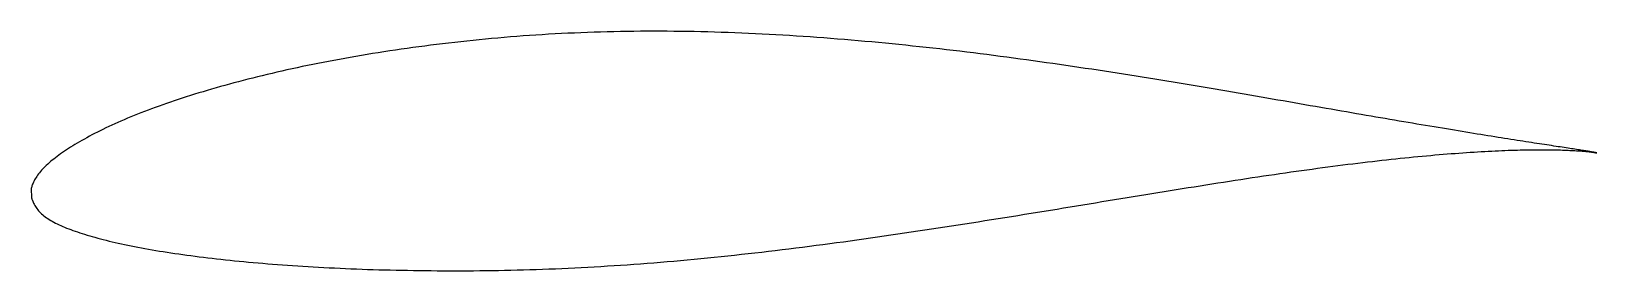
# Model space of a CAD drawing. Header units: metres. Extents: x -17.8 to 36.1, y -3 to 5.2.
import ezdxf

# ---------------------------------------------------------------- set-up
doc = ezdxf.new("R2010")
doc.units = ezdxf.units.M

msp = doc.modelspace()

# ---------------------------------------------------------------- linework, layer by layer
msp.add_lwpolyline([(36.082, 1.048), (36.081, 1.048), (36.078, 1.049), (36.073, 1.05), (36.066, 1.052), (36.056, 1.054), (36.045, 1.057), (36.032, 1.059), (36.016, 1.062), (35.999, 1.066), (35.979, 1.07), (35.957, 1.074), (35.934, 1.078), (35.908, 1.082), (35.88, 1.087), (35.85, 1.092), (35.819, 1.098), (35.785, 1.103), (35.749, 1.109), (35.711, 1.115), (35.671, 1.122), (35.629, 1.129), (35.585, 1.136), (35.538, 1.143), (35.49, 1.151), (35.44, 1.158), (35.388, 1.166), (35.334, 1.175), (35.278, 1.183), (35.22, 1.192), (35.16, 1.202), (35.097, 1.211), (35.033, 1.221), (34.967, 1.231), (34.899, 1.241), (34.829, 1.252), (34.757, 1.263), (34.683, 1.274), (34.607, 1.286), (34.529, 1.298), (34.449, 1.31), (34.368, 1.322), (34.284, 1.335), (34.198, 1.348), (34.111, 1.361), (34.021, 1.375), (33.93, 1.389), (33.837, 1.403), (33.742, 1.418), (33.645, 1.433), (33.546, 1.448), (33.445, 1.464), (33.342, 1.48), (33.238, 1.496), (33.131, 1.513), (33.023, 1.53), (32.913, 1.547), (32.801, 1.565), (32.688, 1.583), (32.572, 1.601), (32.455, 1.62), (32.336, 1.639), (32.215, 1.658), (32.093, 1.678), (31.968, 1.698), (31.842, 1.719), (31.714, 1.739), (31.585, 1.761), (31.454, 1.782), (31.321, 1.804), (31.186, 1.827), (31.049, 1.849), (30.911, 1.872), (30.772, 1.895), (30.63, 1.919), (30.487, 1.943), (30.343, 1.967), (30.196, 1.992), (30.048, 2.017), (29.899, 2.042), (29.748, 2.068), (29.595, 2.093), (29.441, 2.12), (29.285, 2.146), (29.127, 2.173), (28.969, 2.201), (28.808, 2.228), (28.646, 2.256), (28.483, 2.284), (28.318, 2.312), (28.151, 2.341), (27.983, 2.37), (27.814, 2.4), (27.643, 2.429), (27.471, 2.459), (27.298, 2.489), (27.123, 2.519), (26.946, 2.55), (26.769, 2.581), (26.59, 2.612), (26.409, 2.644), (26.227, 2.675), (26.044, 2.707), (25.86, 2.739), (25.674, 2.771), (25.488, 2.804), (25.299, 2.837), (25.11, 2.87), (24.919, 2.903), (24.728, 2.936), (24.534, 2.969), (24.34, 3.003), (24.145, 3.037), (23.948, 3.071), (23.751, 3.105), (23.552, 3.139), (23.352, 3.173), (23.151, 3.207), (22.949, 3.241), (22.746, 3.276), (22.542, 3.31), (22.337, 3.345), (22.13, 3.379), (21.923, 3.414), (21.715, 3.448), (21.506, 3.483), (21.296, 3.518), (21.085, 3.552), (20.873, 3.587), (20.66, 3.621), (20.446, 3.656), (20.232, 3.69), (20.016, 3.724), (19.8, 3.758), (19.583, 3.793), (19.365, 3.827), (19.146, 3.86), (18.927, 3.894), (18.707, 3.928), (18.486, 3.961), (18.264, 3.994), (18.042, 4.027), (17.819, 4.06), (17.595, 4.093), (17.371, 4.125), (17.146, 4.157), (16.921, 4.189), (16.695, 4.221), (16.468, 4.252), (16.241, 4.283), (16.013, 4.314), (15.784, 4.345), (15.556, 4.375), (15.326, 4.405), (15.097, 4.434), (14.866, 4.463), (14.636, 4.492), (14.405, 4.52), (14.173, 4.548), (13.941, 4.576), (13.709, 4.602), (13.477, 4.629), (13.244, 4.655), (13.01, 4.681), (12.777, 4.707), (12.543, 4.731), (12.309, 4.756), (12.075, 4.78), (11.84, 4.803), (11.606, 4.826), (11.371, 4.849), (11.136, 4.871), (10.901, 4.892), (10.666, 4.913), (10.43, 4.933), (10.195, 4.953), (9.959, 4.972), (9.724, 4.99), (9.488, 5.009), (9.252, 5.026), (9.017, 5.043), (8.781, 5.059), (8.545, 5.075), (8.31, 5.089), (8.074, 5.104), (7.839, 5.117), (7.604, 5.13), (7.368, 5.142), (7.133, 5.154), (6.898, 5.165), (6.664, 5.175), (6.429, 5.184), (6.195, 5.193), (5.961, 5.201), (5.727, 5.208), (5.494, 5.215), (5.261, 5.221), (5.028, 5.226), (4.795, 5.23), (4.563, 5.233), (4.331, 5.236), (4.1, 5.238), (3.869, 5.239), (3.638, 5.239), (3.408, 5.239), (3.178, 5.237), (2.949, 5.235), (2.72, 5.232), (2.491, 5.228), (2.264, 5.224), (2.036, 5.218), (1.81, 5.212), (1.583, 5.205), (1.358, 5.198), (1.133, 5.189), (0.909, 5.179), (0.685, 5.169), (0.462, 5.158), (0.24, 5.146), (0.018, 5.134), (-0.203, 5.12), (-0.423, 5.106), (-0.643, 5.091), (-0.862, 5.076), (-1.08, 5.059), (-1.297, 5.042), (-1.513, 5.024), (-1.729, 5.005), (-1.943, 4.986), (-2.157, 4.966), (-2.37, 4.945), (-2.582, 4.924), (-2.793, 4.902), (-3.004, 4.879), (-3.213, 4.856), (-3.421, 4.832), (-3.629, 4.807), (-3.835, 4.782), (-4.041, 4.756), (-4.245, 4.73), (-4.449, 4.703), (-4.651, 4.676), (-4.852, 4.648), (-5.052, 4.619), (-5.252, 4.59), (-5.45, 4.561), (-5.646, 4.531), (-5.842, 4.5), (-6.037, 4.469), (-6.23, 4.437), (-6.423, 4.405), (-6.614, 4.372), (-6.804, 4.339), (-6.992, 4.306), (-7.18, 4.271), (-7.366, 4.237), (-7.551, 4.202), (-7.735, 4.166), (-7.917, 4.13), (-8.098, 4.094), (-8.278, 4.057), (-8.456, 4.02), (-8.633, 3.983), (-8.809, 3.945), (-8.983, 3.906), (-9.156, 3.867), (-9.328, 3.828), (-9.498, 3.788), (-9.667, 3.748), (-9.834, 3.708), (-10, 3.668), (-10.164, 3.627), (-10.327, 3.586), (-10.489, 3.544), (-10.649, 3.502), (-10.807, 3.46), (-10.964, 3.418), (-11.119, 3.375), (-11.273, 3.332), (-11.425, 3.289), (-11.576, 3.245), (-11.725, 3.202), (-11.873, 3.158), (-12.019, 3.114), (-12.163, 3.069), (-12.306, 3.025), (-12.447, 2.98), (-12.586, 2.935), (-12.724, 2.89), (-12.86, 2.844), (-12.994, 2.798), (-13.127, 2.753), (-13.258, 2.707), (-13.387, 2.661), (-13.515, 2.615), (-13.641, 2.568), (-13.765, 2.522), (-13.887, 2.475), (-14.008, 2.429), (-14.127, 2.382), (-14.244, 2.335), (-14.359, 2.288), (-14.473, 2.241), (-14.585, 2.193), (-14.695, 2.146), (-14.803, 2.099), (-14.909, 2.051), (-15.014, 2.004), (-15.116, 1.956), (-15.217, 1.908), (-15.316, 1.86), (-15.413, 1.812), (-15.508, 1.764), (-15.601, 1.717), (-15.693, 1.669), (-15.782, 1.621), (-15.87, 1.573), (-15.956, 1.526), (-16.04, 1.478), (-16.122, 1.431), (-16.202, 1.384), (-16.28, 1.337), (-16.356, 1.29), (-16.43, 1.244), (-16.503, 1.197), (-16.573, 1.151), (-16.641, 1.106), (-16.708, 1.06), (-16.772, 1.015), (-16.835, 0.97), (-16.895, 0.925), (-16.954, 0.881), (-17.011, 0.837), (-17.065, 0.793), (-17.118, 0.749), (-17.169, 0.705), (-17.217, 0.662), (-17.264, 0.619), (-17.308, 0.576), (-17.351, 0.533), (-17.392, 0.49), (-17.43, 0.448), (-17.467, 0.406), (-17.501, 0.364), (-17.534, 0.322), (-17.564, 0.281), (-17.593, 0.24), (-17.619, 0.2), (-17.644, 0.16), (-17.666, 0.121), (-17.687, 0.082), (-17.705, 0.045), (-17.721, 0.009), (-17.736, -0.026), (-17.748, -0.059), (-17.759, -0.09), (-17.767, -0.118), (-17.774, -0.142), (-17.778, -0.16), (-17.781, -0.172), (-17.772, -0.516), (-17.771, -0.519), (-17.767, -0.527), (-17.762, -0.54), (-17.754, -0.559), (-17.744, -0.586), (-17.732, -0.617), (-17.718, -0.651), (-17.701, -0.686), (-17.683, -0.723), (-17.662, -0.76), (-17.64, -0.797), (-17.615, -0.834), (-17.588, -0.871), (-17.56, -0.908), (-17.529, -0.944), (-17.496, -0.98), (-17.461, -1.015), (-17.425, -1.05), (-17.386, -1.084), (-17.345, -1.117), (-17.302, -1.151), (-17.257, -1.183), (-17.211, -1.215), (-17.162, -1.247), (-17.111, -1.278), (-17.058, -1.309), (-17.003, -1.339), (-16.947, -1.369), (-16.888, -1.398), (-16.827, -1.427), (-16.764, -1.456), (-16.7, -1.484), (-16.633, -1.512), (-16.565, -1.54), (-16.494, -1.568), (-16.422, -1.595), (-16.347, -1.622), (-16.271, -1.649), (-16.192, -1.676), (-16.112, -1.703), (-16.03, -1.729), (-15.946, -1.756), (-15.86, -1.782), (-15.772, -1.808), (-15.682, -1.835), (-15.59, -1.86), (-15.497, -1.886), (-15.401, -1.912), (-15.304, -1.938), (-15.205, -1.963), (-15.104, -1.988), (-15.001, -2.013), (-14.896, -2.038), (-14.79, -2.062), (-14.681, -2.086), (-14.571, -2.11), (-14.459, -2.134), (-14.345, -2.157), (-14.23, -2.18), (-14.112, -2.203), (-13.993, -2.225), (-13.872, -2.247), (-13.75, -2.269), (-13.625, -2.291), (-13.499, -2.312), (-13.371, -2.333), (-13.242, -2.354), (-13.111, -2.374), (-12.978, -2.394), (-12.843, -2.414), (-12.707, -2.434), (-12.569, -2.453), (-12.429, -2.473), (-12.288, -2.491), (-12.145, -2.51), (-12, -2.528), (-11.854, -2.546), (-11.707, -2.564), (-11.557, -2.582), (-11.406, -2.599), (-11.254, -2.616), (-11.1, -2.632), (-10.944, -2.649), (-10.787, -2.665), (-10.629, -2.68), (-10.469, -2.696), (-10.307, -2.711), (-10.144, -2.726), (-9.979, -2.74), (-9.813, -2.754), (-9.646, -2.768), (-9.477, -2.782), (-9.307, -2.795), (-9.135, -2.808), (-8.962, -2.82), (-8.788, -2.832), (-8.612, -2.844), (-8.435, -2.856), (-8.256, -2.867), (-8.077, -2.878), (-7.895, -2.888), (-7.713, -2.898), (-7.529, -2.907), (-7.344, -2.916), (-7.158, -2.925), (-6.971, -2.933), (-6.782, -2.941), (-6.592, -2.949), (-6.401, -2.956), (-6.209, -2.963), (-6.015, -2.969), (-5.821, -2.975), (-5.625, -2.98), (-5.428, -2.985), (-5.23, -2.99), (-5.031, -2.994), (-4.831, -2.997), (-4.63, -3.001), (-4.428, -3.003), (-4.225, -3.006), (-4.02, -3.008), (-3.815, -3.009), (-3.609, -3.01), (-3.402, -3.011), (-3.194, -3.011), (-2.985, -3.011), (-2.775, -3.01), (-2.564, -3.009), (-2.352, -3.007), (-2.139, -3.004), (-1.926, -3.001), (-1.711, -2.998), (-1.496, -2.994), (-1.28, -2.989), (-1.064, -2.984), (-0.846, -2.978), (-0.628, -2.972), (-0.409, -2.965), (-0.189, -2.958), (0.031, -2.95), (0.252, -2.941), (0.474, -2.931), (0.696, -2.921), (0.92, -2.911), (1.143, -2.9), (1.367, -2.888), (1.592, -2.875), (1.818, -2.862), (2.044, -2.848), (2.27, -2.834), (2.497, -2.819), (2.725, -2.803), (2.953, -2.787), (3.181, -2.77), (3.41, -2.753), (3.639, -2.734), (3.869, -2.716), (4.099, -2.696), (4.329, -2.676), (4.56, -2.656), (4.791, -2.635), (5.023, -2.613), (5.255, -2.591), (5.487, -2.568), (5.719, -2.544), (5.952, -2.52), (6.185, -2.496), (6.418, -2.471), (6.651, -2.445), (6.884, -2.419), (7.118, -2.393), (7.352, -2.366), (7.586, -2.339), (7.82, -2.311), (8.054, -2.283), (8.288, -2.254), (8.522, -2.225), (8.756, -2.195), (8.991, -2.165), (9.225, -2.135), (9.459, -2.104), (9.693, -2.073), (9.928, -2.041), (10.162, -2.01), (10.396, -1.978), (10.63, -1.945), (10.864, -1.913), (11.097, -1.88), (11.331, -1.847), (11.564, -1.813), (11.798, -1.779), (12.031, -1.745), (12.263, -1.711), (12.496, -1.676), (12.728, -1.642), (12.96, -1.607), (13.192, -1.572), (13.423, -1.537), (13.655, -1.501), (13.885, -1.466), (14.116, -1.43), (14.346, -1.394), (14.575, -1.358), (14.804, -1.322), (15.033, -1.286), (15.262, -1.25), (15.489, -1.214), (15.717, -1.177), (15.944, -1.141), (16.17, -1.104), (16.396, -1.068), (16.621, -1.031), (16.846, -0.994), (17.07, -0.958), (17.294, -0.921), (17.517, -0.885), (17.739, -0.848), (17.96, -0.812), (18.181, -0.776), (18.402, -0.739), (18.621, -0.703), (18.84, -0.667), (19.058, -0.631), (19.276, -0.595), (19.492, -0.56), (19.708, -0.524), (19.923, -0.489), (20.138, -0.454), (20.351, -0.419), (20.564, -0.384), (20.775, -0.349), (20.986, -0.315), (21.196, -0.281), (21.405, -0.247), (21.613, -0.214), (21.82, -0.18), (22.027, -0.147), (22.232, -0.115), (22.436, -0.082), (22.639, -0.05), (22.841, -0.018), (23.043, 0.014), (23.243, 0.045), (23.442, 0.076), (23.64, 0.106), (23.837, 0.136), (24.033, 0.166), (24.227, 0.196), (24.421, 0.225), (24.613, 0.254), (24.805, 0.282), (24.995, 0.31), (25.183, 0.337), (25.371, 0.365), (25.558, 0.391), (25.743, 0.417), (25.927, 0.443), (26.109, 0.469), (26.291, 0.493), (26.471, 0.518), (26.65, 0.542), (26.827, 0.565), (27.003, 0.589), (27.178, 0.611), (27.352, 0.633), (27.524, 0.655), (27.694, 0.676), (27.864, 0.697), (28.031, 0.717), (28.198, 0.737), (28.363, 0.756), (28.526, 0.775), (28.689, 0.794), (28.849, 0.811), (29.008, 0.829), (29.166, 0.846), (29.322, 0.862), (29.477, 0.878), (29.63, 0.894), (29.781, 0.909), (29.931, 0.923), (30.08, 0.938), (30.226, 0.951), (30.372, 0.964), (30.515, 0.977), (30.657, 0.989), (30.798, 1.001), (30.936, 1.012), (31.073, 1.023), (31.209, 1.033), (31.343, 1.043), (31.475, 1.053), (31.605, 1.062), (31.734, 1.071), (31.861, 1.079), (31.986, 1.086), (32.11, 1.094), (32.231, 1.1), (32.352, 1.107), (32.47, 1.113), (32.586, 1.118), (32.701, 1.124), (32.814, 1.128), (32.925, 1.133), (33.035, 1.137), (33.142, 1.14), (33.248, 1.144), (33.352, 1.147), (33.454, 1.149), (33.554, 1.151), (33.653, 1.153), (33.749, 1.155), (33.844, 1.156), (33.937, 1.157), (34.028, 1.157), (34.117, 1.158), (34.204, 1.158), (34.289, 1.157), (34.372, 1.157), (34.454, 1.156), (34.533, 1.155), (34.611, 1.154), (34.687, 1.152), (34.76, 1.151), (34.832, 1.149), (34.902, 1.147), (34.97, 1.144), (35.036, 1.142), (35.099, 1.139), (35.161, 1.136), (35.221, 1.134), (35.279, 1.13), (35.335, 1.127), (35.389, 1.124), (35.441, 1.121), (35.491, 1.117), (35.539, 1.114), (35.585, 1.11), (35.629, 1.106), (35.671, 1.103), (35.711, 1.099), (35.749, 1.095), (35.785, 1.091), (35.819, 1.088), (35.851, 1.084), (35.88, 1.081), (35.908, 1.077), (35.934, 1.074), (35.958, 1.07), (35.979, 1.067), (35.999, 1.064), (36.016, 1.061), (36.032, 1.058), (36.045, 1.056), (36.056, 1.054), (36.066, 1.052), (36.073, 1.05), (36.078, 1.049), (36.081, 1.048), (36.082, 1.048)], close=True)

doc.saveas('drawing.dxf')
